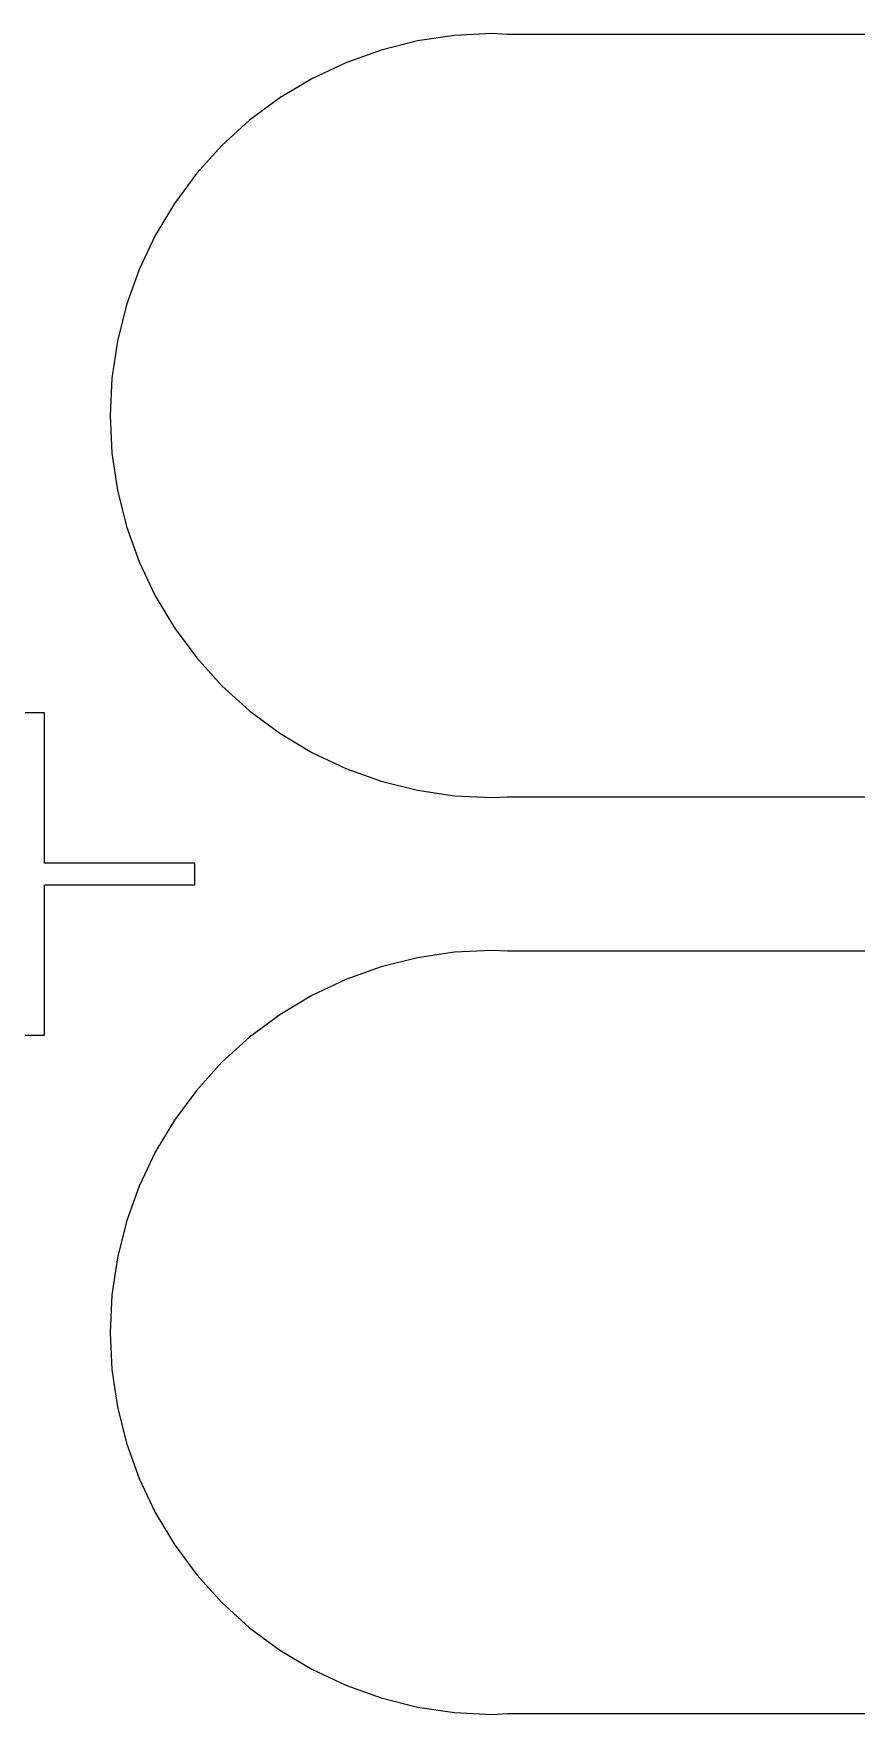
# Model space of a CAD drawing. Extents: x 0.5 to 47.5, y 0.5 to 53.5.
# Drawn here: x 12 to 17.39, y 12.5 to 23.5 of the extents above; entities that cross this region are included whole.
import ezdxf

# ---------------------------------------------------------------- set-up
doc = ezdxf.new("R2010")
doc.units = 0

msp = doc.modelspace()

# ---------------------------------------------------------------- linework, layer by layer
for p, q in [((14.5123, 23.452), (14.2743, 23.3923)), ((14.755, 23.488), (14.5123, 23.452)), ((15, 23.5), (14.755, 23.488)), ((15.1019, 23.495), (15, 23.5)), ((20.8981, 23.495), (15.1019, 23.495)), ((14.2743, 23.3923), (14.0433, 23.3097)), ((14.0433, 23.3097), (13.8215, 23.2048)), ((13.8215, 23.2048), (13.6111, 23.0787)), ((13.6111, 23.0787), (13.414, 22.9325)), ((13.414, 22.9325), (13.2322, 22.7678)), ((13.2322, 22.7678), (13.0675, 22.586)), ((13.0675, 22.586), (12.9213, 22.3889)), ((12.9213, 22.3889), (12.7952, 22.1785)), ((12.7952, 22.1785), (12.6903, 21.9567)), ((12.6903, 21.9567), (12.6077, 21.7257)), ((12.6077, 21.7257), (12.548, 21.4877)), ((12.548, 21.4877), (12.512, 21.245)), ((12.512, 21.245), (12.5, 21)), ((12.5, 21), (12.512, 20.755)), ((12.512, 20.755), (12.548, 20.5123)), ((12.548, 20.5123), (12.6077, 20.2743)), ((12.6077, 20.2743), (12.6903, 20.0433)), ((12.6903, 20.0433), (12.7952, 19.8215)), ((12.7952, 19.8215), (12.9213, 19.6111)), ((12.9213, 19.6111), (13.0675, 19.414)), ((13.0675, 19.414), (13.2322, 19.2322)), ((13.2322, 19.2322), (13.414, 19.0675)), ((12.0703, 19.0547), (11.9297, 19.0547)), ((12.0703, 18.0703), (12.0703, 19.0547)), ((13.414, 19.0675), (13.6111, 18.9213)), ((13.6111, 18.9213), (13.8215, 18.7952)), ((13.8215, 18.7952), (14.0433, 18.6903)), ((14.0433, 18.6903), (14.2743, 18.6077)), ((14.2743, 18.6077), (14.5123, 18.548)), ((14.5123, 18.548), (14.755, 18.512)), ((14.755, 18.512), (15, 18.5)), ((15, 18.5), (15.1019, 18.505)), ((15.1019, 18.505), (20.8981, 18.505)), ((13.0547, 18.0703), (12.0703, 18.0703)), ((13.0547, 17.9297), (13.0547, 18.0703)), ((12.0703, 17.9297), (13.0547, 17.9297)), ((12.0703, 16.9453), (12.0703, 17.9297)), ((15, 17.5), (14.755, 17.488)), ((15.1019, 17.495), (15, 17.5)), ((20.8981, 17.495), (15.1019, 17.495)), ((14.2743, 17.3923), (14.0433, 17.3097)), ((14.5123, 17.452), (14.2743, 17.3923)), ((14.755, 17.488), (14.5123, 17.452)), ((14.0433, 17.3097), (13.8215, 17.2048)), ((13.8215, 17.2048), (13.6111, 17.0787)), ((13.6111, 17.0787), (13.414, 16.9325)), ((11.9297, 16.9453), (12.0703, 16.9453)), ((13.414, 16.9325), (13.2322, 16.7678)), ((13.2322, 16.7678), (13.0675, 16.586)), ((13.0675, 16.586), (12.9213, 16.3889)), ((12.9213, 16.3889), (12.7952, 16.1785)), ((12.7952, 16.1785), (12.6903, 15.9567)), ((12.6903, 15.9567), (12.6077, 15.7257)), ((12.6077, 15.7257), (12.548, 15.4877)), ((12.548, 15.4877), (12.512, 15.245)), ((12.512, 15.245), (12.5, 15)), ((12.5, 15), (12.512, 14.755)), ((12.512, 14.755), (12.548, 14.5123)), ((12.548, 14.5123), (12.6077, 14.2743)), ((12.6077, 14.2743), (12.6903, 14.0433)), ((12.6903, 14.0433), (12.7952, 13.8215)), ((12.7952, 13.8215), (12.9213, 13.6111)), ((12.9213, 13.6111), (13.0675, 13.414)), ((13.0675, 13.414), (13.2322, 13.2322)), ((13.2322, 13.2322), (13.414, 13.0675)), ((13.414, 13.0675), (13.6111, 12.9213)), ((13.6111, 12.9213), (13.8215, 12.7952)), ((13.8215, 12.7952), (14.0433, 12.6903)), ((14.0433, 12.6903), (14.2743, 12.6077)), ((14.2743, 12.6077), (14.5123, 12.548)), ((14.5123, 12.548), (14.755, 12.512)), ((14.755, 12.512), (15, 12.5)), ((15, 12.5), (15.1019, 12.505)), ((15.1019, 12.505), (20.8981, 12.505))]:
    msp.add_line(p, q)

doc.saveas('drawing.dxf')
